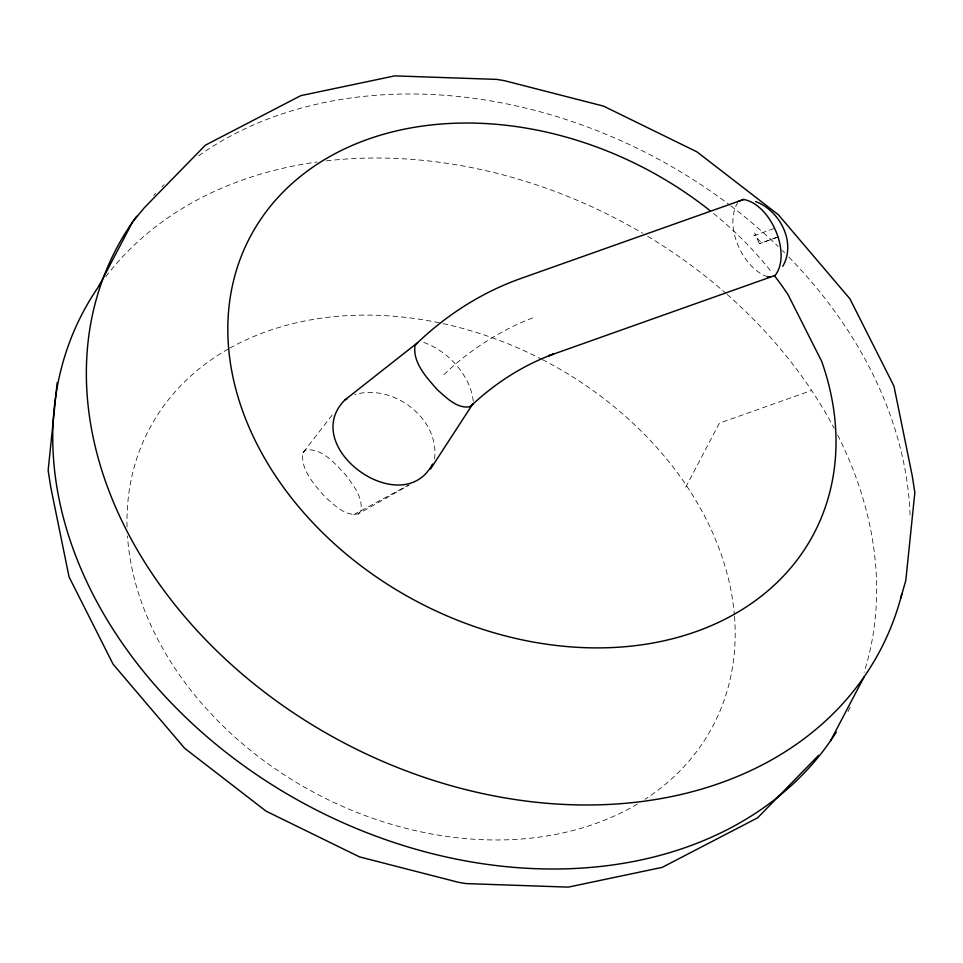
<?xml version="1.0" encoding="UTF-8"?>
<svg xmlns="http://www.w3.org/2000/svg" width="963" height="963" viewBox="0 0 963 963"><rect width="100%" height="100%" fill="white"/><g stroke="black" fill="none" stroke-linecap="round" stroke-linejoin="round"><path stroke-width="0.72" stroke-dasharray="4.82 3.61" d="M434.542 459.014C439.802 418.267 393.024 383.31 354.805 394.565M332.187 415.017L302.839 452.899C300.552 470.305 314.672 484.907 325.229 497.101C334.305 504.877 345.007 516.493 358.128 513.965L408.914 485.196M473.302 401.282C470.233 374.812 447.301 350.002 422.143 341.913M685.752 487.194L719.361 423.166L811.616 390.448M737.875 202.35C723.43 225.607 742.533 268.147 767.487 276.766M302.839 452.899L305.536 449.974C322.4 447.831 335.124 463.973 345.717 474.879C353.18 485.292 363.316 497.365 360.836 511.04L358.128 513.965M353.65 514.711L409.058 484.762M753.548 235.068L754.438 235.49L775.179 228.135M778.573 236.886L759.313 243.723L778.561 236.645M760.421 241.593L754.438 235.49M759.277 243.483L754.667 232.938M105.749 276.718A431.496 331.513 27.7 0 1 317.236 162.001M326.276 160.857A431.496 331.513 27.7 0 1 642.562 233.227M647.714 236.284A431.496 331.513 27.7 0 1 726.078 293.486M727.185 294.461A431.496 331.513 27.7 0 1 834.187 428.342M837.641 435.035A431.496 331.513 27.7 0 1 864.124 672.379M850.185 707.275A431.496 331.513 27.7 0 1 847.488 712.656M153.623 195.549A431.496 331.513 27.7 0 1 155.645 193.346M161.892 186.834A431.496 331.513 27.7 0 1 164.035 184.703M198.631 155.789A431.496 331.513 27.7 0 1 729.641 204.975M730.833 205.877A431.496 331.513 27.7 0 1 778.092 246.396M782.425 250.621A431.496 331.513 27.7 0 1 784.58 252.763M788.841 257.073A431.496 331.513 27.7 0 1 910.083 515.723M734.48 616.236A318.524 244.722 27.7 0 1 645.041 799.278M637.518 803.949A318.524 244.722 27.7 0 1 317.212 794.15A318.524 244.722 27.7 0 1 127.477 535.958M127.056 527.014A318.524 244.722 27.7 0 1 228.496 348.883M229.796 348.149A318.524 244.722 27.7 0 1 441.632 323.315M443.088 323.628A318.524 244.722 27.7 0 1 541.122 358.934M542.446 359.62A318.524 244.722 27.7 0 1 734.36 614.803M713.439 213.401A318.524 244.722 27.7 0 1 772.482 273.167M443.943 374.655A106.207 39.375 -33.7 0 1 534.995 317.08"/><path stroke-width="1.44" d="M57.19 382.588L48.15 470.438L50.81 487.447L69.059 576.933L113.14 664.265L184.607 748.239L266.077 811.159L359.464 856.877L458.4 882.289L466.152 883.601L568.302 887.116L662.243 867.35L757.64 817.804L818.574 755.365M900.694 598.312L905.81 580.412L914.85 492.562L912.19 475.553L893.941 386.067L849.86 298.735L778.393 214.761L696.923 151.841L603.536 106.123L504.6 80.711L496.848 79.399L394.698 75.884L300.757 95.65L205.36 145.196L144.426 207.635L132.461 222.176L98.852 286.204M417.653 342.659L414.957 345.585C412.67 362.991 426.79 377.592 437.346 389.786C446.423 397.575 457.124 409.179 470.245 406.663C494.079 383.876 522.391 365.507 553.376 354.083L548.693 355.829L775.203 275.394C791.959 253.281 770.448 204.132 743.617 199.473L521.284 278.331C482.632 291.933 447.253 314.407 417.653 342.659L344.91 399.922C298.073 446.94 402.149 521.79 432.507 464.058M782.799 266.306C796.485 242.387 779.946 210.644 755.582 201.532M830.539 740.824L864.148 676.796M430.473 469.089L472.941 403.738L470.245 406.663M344.91 399.922L347.39 398.586M738.777 201.267L743.617 199.473M767.487 276.766L770.352 277.2M836.293 732.145A431.496 331.513 27.7 0 1 278.656 788.902A431.496 331.513 27.7 0 1 101.38 282.616M901.801 594.111A431.496 331.513 27.7 0 1 356.563 749.298A431.496 331.513 27.7 0 1 136.71 216.218M709.924 210.572A318.524 244.722 27.7 0 0 242.712 252.715A318.524 244.722 27.7 0 0 530.926 641.611A318.524 244.722 27.7 0 0 821.728 361.438L788.011 294.618A318.524 244.722 27.7 0 0 774.312 275.526"/></g></svg>
